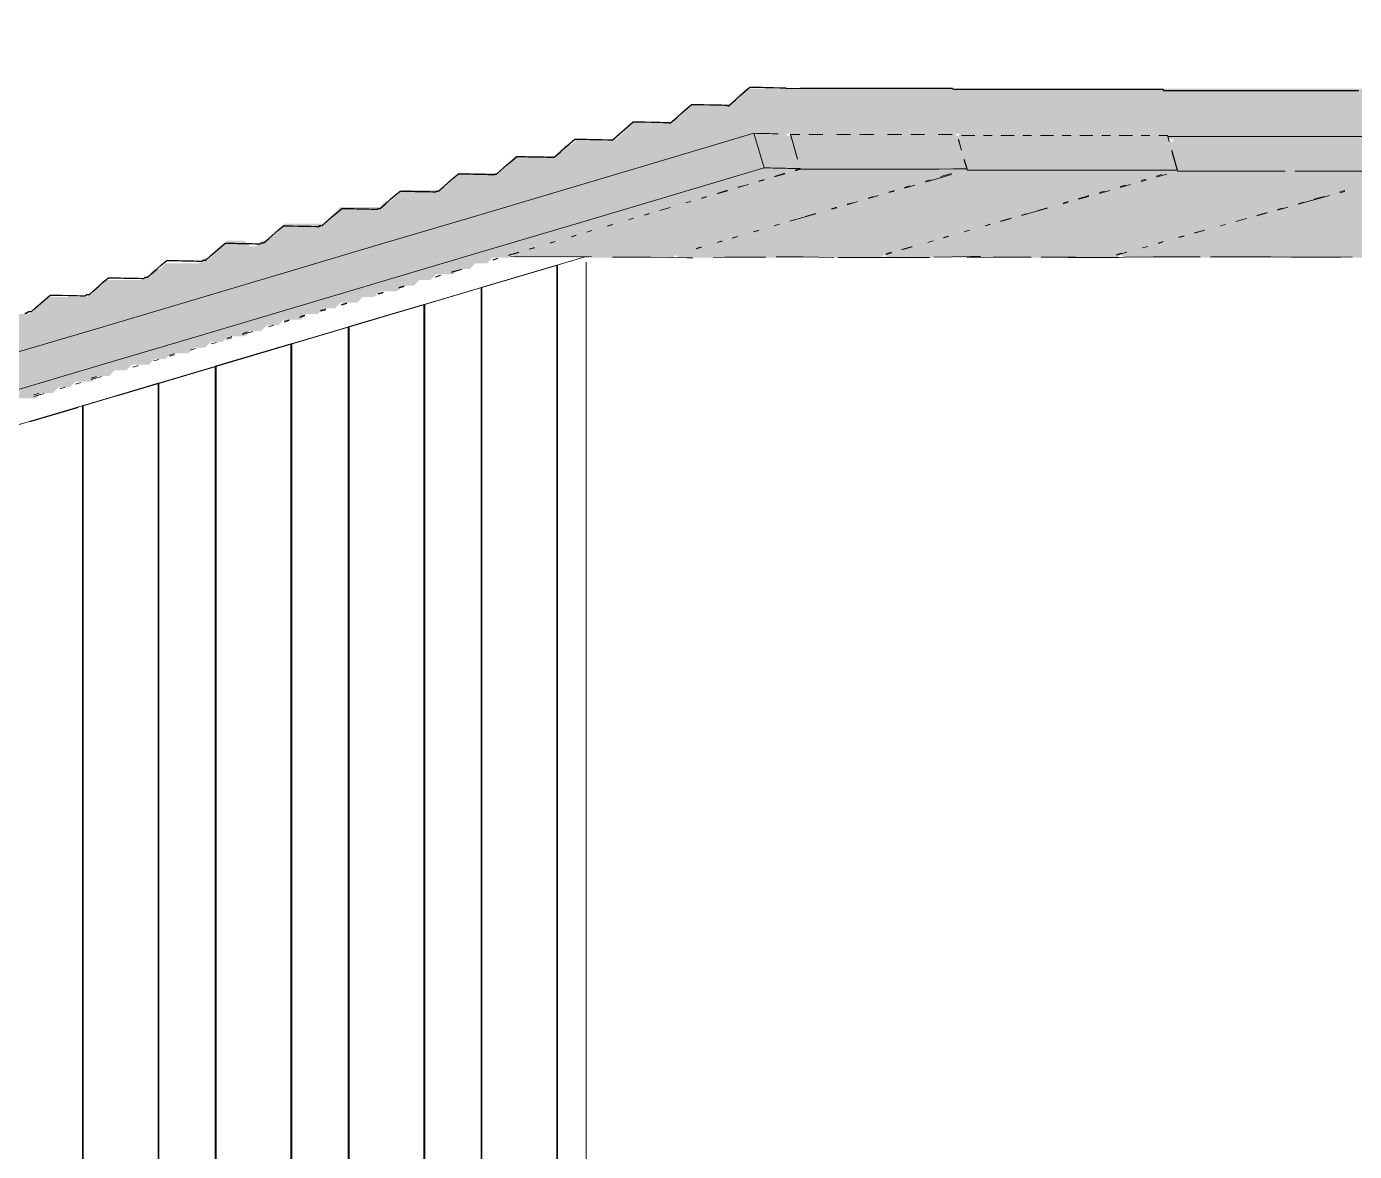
# Model space of a CAD drawing. Header units: millimetres. Extents: x 0 to 84100, y 0 to 59400.
# Drawn here: x 34132 to 36488, y 20993 to 22990 of the extents above; entities that cross this region are included whole.
import ezdxf

# ---------------------------------------------------------------- set-up
doc = ezdxf.new("R2010")
doc.units = ezdxf.units.MM
for name, color, linetype, lineweight in [('09_立面の外形', 7, 'Continuous', 30), ('10_見えがかり', 7, 'Continuous', 13), ('12_見えがかり（ガラス）', 5, 'Continuous', 9)]:
    doc.layers.add(name, color=color, linetype=linetype, lineweight=lineweight)

msp = doc.modelspace()

# ---------------------------------------------------------------- hatches: boundary and pattern name
at = {"layer": '10_見えがかり', "true_color": 0xe9dcc4}
msp.add_hatch(color=8, dxfattribs=at).paths.add_polyline_path([(40774, 22974.7), (40764, 22964.7), (40764, 22954.7), (40724, 22914.7), (40724, 22904.7), (40719, 22899.7), (40669, 22899.7), (40659, 22889.7), (40609, 22889.7), (40599, 22879.7), (40489, 22879.7), (40479, 22869.7), (40379, 22869.7), (40369, 22859.7), (40269, 22859.7), (40259, 22849.7), (40159, 22849.7), (40149, 22839.7), (40049, 22839.7), (40039, 22829.7), (39849, 22829.7), (39839, 22819.7), (39669, 22819.7), (39659, 22809.7), (39479, 22809.7), (39469, 22799.7), (39239, 22799.7), (39229, 22789.7), (38989, 22789.7), (38979, 22779.7), (38089, 22779.7), (38079, 22789.7), (36159, 22789.7), (36149, 22799.7), (35409, 22799.7), (35399, 22789.7), (35379, 22789.7), (35369, 22779.7), (35339, 22779.7), (35329, 22769.7), (35309, 22769.7), (35299, 22759.7), (35279, 22759.7), (35269, 22749.7), (35239, 22749.7), (35229, 22739.7), (35209, 22739.7), (35199, 22729.7), (35169, 22729.7), (35159, 22719.7), (35139, 22719.7), (35129, 22709.7), (35109, 22709.7), (35099, 22699.7), (35069, 22699.7), (35059, 22689.7), (35039, 22689.7), (35029, 22679.7), (35009, 22679.7), (34999, 22669.7), (34969, 22669.7), (34959, 22659.7), (34939, 22659.7), (34929, 22649.7), (34909, 22649.7), (34899, 22639.7), (34869, 22639.7), (34859, 22629.7), (34839, 22629.7), (34829, 22619.7), (34799, 22619.7), (34789, 22609.7), (34769, 22609.7), (34759, 22599.7), (34739, 22599.7), (34729, 22589.7), (34699, 22589.7), (34689, 22579.7), (34669, 22579.7), (34659, 22569.7), (34639, 22569.7), (34629, 22559.7), (34599, 22559.7), (34589, 22549.7), (34569, 22549.7), (34559, 22539.7), (34539, 22539.7), (34529, 22529.7), (34499, 22529.7), (34489, 22519.7), (34469, 22519.7), (34459, 22509.7), (34429, 22509.7), (34419, 22499.7), (34399, 22499.7), (34389, 22489.7), (34369, 22489.7), (34359, 22479.7), (34329, 22479.7), (34319, 22469.7), (34299, 22469.7), (34289, 22459.7), (34269, 22459.7), (34259, 22449.7), (34229, 22449.7), (34219, 22439.7), (34199, 22439.7), (34189, 22429.7), (34169, 22429.7), (34159, 22419.7), (34129, 22419.7), (34119, 22409.7), (34099, 22409.7), (34089, 22399.7), (34059, 22399.7), (34049, 22389.7), (34029, 22389.7), (34019, 22379.7), (33999, 22379.7), (33989, 22369.7), (33959, 22369.7), (33949, 22359.7), (33929, 22359.7), (33919, 22349.7), (33899, 22349.7), (33889, 22339.7), (33859, 22339.7), (33849, 22329.7), (33829, 22329.7), (33819, 22319.7), (33799, 22319.7), (33789, 22309.7), (33759, 22309.7), (33749, 22299.7), (33729, 22299.7), (33719, 22289.7), (33689, 22289.7), (33679, 22279.7), (33659, 22279.7), (33649, 22269.7), (33629, 22269.7), (33619, 22259.7), (33589, 22259.7), (33579, 22249.7), (33559, 22249.7), (33549, 22239.7), (33529, 22239.7), (33519, 22229.7), (33489, 22229.7), (33479, 22219.7), (33469, 22219.7), (33454, 22234.7), (33454, 22244.7), (33459, 22249.7), (33469, 22249.7), (33549, 22329.7), (33619, 22329.7), (33629, 22339.7), (33639, 22339.7), (33659, 22359.7), (33729, 22359.7), (33759, 22389.7), (33829, 22389.7), (33859, 22419.7), (33929, 22419.7), (33949, 22439.7), (33959, 22439.7), (33969, 22449.7), (34039, 22449.7), (34069, 22479.7), (34139, 22479.7), (34169, 22509.7), (34239, 22509.7), (34269, 22539.7), (34339, 22539.7), (34359, 22559.7), (34369, 22559.7), (34379, 22569.7), (34439, 22569.7), (34449, 22579.7), (34459, 22579.7), (34489, 22609.7), (34519, 22609.7), (34529, 22599.7), (34539, 22599.7), (34549, 22609.7), (34559, 22609.7), (34589, 22639.7), (34659, 22639.7), (34689, 22669.7), (34759, 22669.7), (34769, 22679.7), (34779, 22679.7), (34799, 22699.7), (34869, 22699.7), (34899, 22729.7), (34969, 22729.7), (34999, 22759.7), (35069, 22759.7), (35089, 22779.7), (35099, 22779.7), (35109, 22789.7), (35179, 22789.7), (35209, 22819.7), (35279, 22819.7), (35309, 22849.7), (35379, 22849.7), (35409, 22879.7), (36559, 22879.7), (36569, 22869.7), (39159, 22869.7), (39169, 22879.7), (39429, 22879.7), (39439, 22889.7), (39619, 22889.7), (39629, 22899.7), (39809, 22899.7), (39819, 22909.7), (40019, 22909.7), (40029, 22919.7), (40129, 22919.7), (40139, 22929.7), (40239, 22929.7), (40249, 22939.7), (40349, 22939.7), (40359, 22949.7), (40459, 22949.7), (40469, 22959.7), (40589, 22959.7), (40599, 22969.7), (40649, 22969.7), (40659, 22979.7), (40709, 22979.7), (40719, 22989.7), (40769, 22989.7), (40774, 22984.7)])
at = {"layer": '12_見えがかり（ガラス）', "true_color": 0xdce9f2}
for points in [[(35479, 22799.7), (35494, 22784.7), (35494, 22764.7), (35504, 22754.7), (35504, 22744.7), (35489, 22729.7), (35469, 22729.7), (35459, 22719.7), (35429, 22719.7), (35419, 22709.7), (35399, 22709.7), (35389, 22699.7), (35369, 22699.7), (35359, 22689.7), (35329, 22689.7), (35319, 22679.7), (35299, 22679.7), (35289, 22669.7), (35269, 22669.7), (35259, 22659.7), (35229, 22659.7), (35219, 22649.7), (35199, 22649.7), (35189, 22639.7), (35169, 22639.7), (35159, 22629.7), (35129, 22629.7), (35119, 22619.7), (35099, 22619.7), (35089, 22609.7), (35059, 22609.7), (35049, 22599.7), (35029, 22599.7), (35019, 22589.7), (34999, 22589.7), (34989, 22579.7), (34959, 22579.7), (34949, 22569.7), (34929, 22569.7), (34919, 22559.7), (34899, 22559.7), (34889, 22549.7), (34859, 22549.7), (34849, 22539.7), (34829, 22539.7), (34819, 22529.7), (34799, 22529.7), (34789, 22519.7), (34759, 22519.7), (34749, 22509.7), (34729, 22509.7), (34719, 22499.7), (34689, 22499.7), (34679, 22489.7), (34659, 22489.7), (34649, 22479.7), (34629, 22479.7), (34619, 22469.7), (34589, 22469.7), (34579, 22459.7), (34559, 22459.7), (34549, 22449.7), (34529, 22449.7), (34519, 22439.7), (34489, 22439.7), (34479, 22429.7), (34459, 22429.7), (34449, 22419.7), (34429, 22419.7), (34419, 22409.7), (34389, 22409.7), (34379, 22399.7), (34359, 22399.7), (34349, 22389.7), (34319, 22389.7), (34309, 22379.7), (34289, 22379.7), (34279, 22369.7), (34259, 22369.7), (34249, 22359.7), (34219, 22359.7), (34209, 22349.7), (34189, 22349.7), (34179, 22339.7), (34159, 22339.7), (34149, 22329.7), (34119, 22329.7), (34109, 22319.7), (34089, 22319.7), (34079, 22309.7), (34059, 22309.7), (34049, 22299.7), (34019, 22299.7), (34009, 22289.7), (33989, 22289.7), (33979, 22279.7), (33949, 22279.7), (33939, 22269.7), (33919, 22269.7), (33909, 22259.7), (33889, 22259.7), (33879, 22249.7), (33849, 22249.7), (33839, 22239.7), (33819, 22239.7), (33809, 22229.7), (33789, 22229.7), (33779, 22219.7), (33749, 22219.7), (33739, 22209.7), (33719, 22209.7), (33709, 22199.7), (33689, 22199.7), (33679, 22189.7), (33649, 22189.7), (33639, 22179.7), (33619, 22179.7), (33609, 22169.7), (33589, 22169.7), (33579, 22159.7), (33549, 22159.7), (33539, 22149.7), (33519, 22149.7), (33509, 22139.7), (33449, 22139.7), (33434, 22154.7), (33434, 22184.7), (33424, 22194.7), (33424, 22204.7), (33429, 22209.7), (33449, 22209.7), (33459, 22219.7), (33479, 22219.7), (33489, 22229.7), (33519, 22229.7), (33529, 22239.7), (33549, 22239.7), (33559, 22249.7), (33579, 22249.7), (33589, 22259.7), (33619, 22259.7), (33629, 22269.7), (33649, 22269.7), (33659, 22279.7), (33679, 22279.7), (33689, 22289.7), (33719, 22289.7), (33729, 22299.7), (33749, 22299.7), (33759, 22309.7), (33789, 22309.7), (33799, 22319.7), (33819, 22319.7), (33829, 22329.7), (33849, 22329.7), (33859, 22339.7), (33889, 22339.7), (33899, 22349.7), (33919, 22349.7), (33929, 22359.7), (33949, 22359.7), (33959, 22369.7), (33989, 22369.7), (33999, 22379.7), (34019, 22379.7), (34029, 22389.7), (34049, 22389.7), (34059, 22399.7), (34089, 22399.7), (34099, 22409.7), (34119, 22409.7), (34129, 22419.7), (34159, 22419.7), (34169, 22429.7), (34189, 22429.7), (34199, 22439.7), (34219, 22439.7), (34229, 22449.7), (34259, 22449.7), (34269, 22459.7), (34289, 22459.7), (34299, 22469.7), (34319, 22469.7), (34329, 22479.7), (34359, 22479.7), (34369, 22489.7), (34389, 22489.7), (34399, 22499.7), (34419, 22499.7), (34429, 22509.7), (34459, 22509.7), (34469, 22519.7), (34489, 22519.7), (34499, 22529.7), (34529, 22529.7), (34539, 22539.7), (34559, 22539.7), (34569, 22549.7), (34589, 22549.7), (34599, 22559.7), (34629, 22559.7), (34639, 22569.7), (34659, 22569.7), (34669, 22579.7), (34689, 22579.7), (34699, 22589.7), (34729, 22589.7), (34739, 22599.7), (34759, 22599.7), (34769, 22609.7), (34789, 22609.7), (34799, 22619.7), (34829, 22619.7), (34839, 22629.7), (34859, 22629.7), (34869, 22639.7), (34899, 22639.7), (34909, 22649.7), (34929, 22649.7), (34939, 22659.7), (34959, 22659.7), (34969, 22669.7), (34999, 22669.7), (35009, 22679.7), (35029, 22679.7), (35039, 22689.7), (35059, 22689.7), (35069, 22699.7), (35099, 22699.7), (35109, 22709.7), (35129, 22709.7), (35139, 22719.7), (35159, 22719.7), (35169, 22729.7), (35199, 22729.7), (35209, 22739.7), (35229, 22739.7), (35239, 22749.7), (35269, 22749.7), (35279, 22759.7), (35299, 22759.7), (35309, 22769.7), (35329, 22769.7), (35339, 22779.7), (35369, 22779.7), (35379, 22789.7), (35399, 22789.7), (35409, 22799.7)], [(35779, 22799.7), (35784, 22794.7), (35784, 22784.7), (35794, 22774.7), (35794, 22734.7), (35789, 22729.7), (35769, 22729.7), (35759, 22719.7), (35729, 22719.7), (35719, 22709.7), (35699, 22709.7), (35689, 22699.7), (35659, 22699.7), (35649, 22689.7), (35629, 22689.7), (35619, 22679.7), (35599, 22679.7), (35589, 22669.7), (35559, 22669.7), (35549, 22659.7), (35529, 22659.7), (35519, 22649.7), (35489, 22649.7), (35479, 22639.7), (35459, 22639.7), (35449, 22629.7), (35429, 22629.7), (35419, 22619.7), (35389, 22619.7), (35379, 22609.7), (35359, 22609.7), (35349, 22599.7), (35319, 22599.7), (35309, 22589.7), (35289, 22589.7), (35279, 22579.7), (34999, 22579.7), (34994, 22584.7), (34999, 22589.7), (35019, 22589.7), (35029, 22599.7), (35049, 22599.7), (35059, 22609.7), (35089, 22609.7), (35099, 22619.7), (35119, 22619.7), (35129, 22629.7), (35159, 22629.7), (35169, 22639.7), (35189, 22639.7), (35199, 22649.7), (35219, 22649.7), (35229, 22659.7), (35259, 22659.7), (35269, 22669.7), (35289, 22669.7), (35299, 22679.7), (35319, 22679.7), (35329, 22689.7), (35359, 22689.7), (35369, 22699.7), (35389, 22699.7), (35399, 22709.7), (35419, 22709.7), (35429, 22719.7), (35459, 22719.7), (35469, 22729.7), (35489, 22729.7), (35504, 22744.7), (35504, 22754.7), (35494, 22764.7), (35494, 22784.7), (35484, 22794.7), (35489, 22799.7)], [(36149, 22799.7), (36164, 22784.7), (36164, 22754.7), (36174, 22744.7), (36174, 22734.7), (36169, 22729.7), (36139, 22729.7), (36129, 22719.7), (36109, 22719.7), (36099, 22709.7), (36079, 22709.7), (36069, 22699.7), (36039, 22699.7), (36029, 22689.7), (36009, 22689.7), (35999, 22679.7), (35969, 22679.7), (35959, 22669.7), (35939, 22669.7), (35929, 22659.7), (35899, 22659.7), (35889, 22649.7), (35869, 22649.7), (35859, 22639.7), (35829, 22639.7), (35819, 22629.7), (35799, 22629.7), (35789, 22619.7), (35759, 22619.7), (35749, 22609.7), (35729, 22609.7), (35719, 22599.7), (35699, 22599.7), (35689, 22589.7), (35659, 22589.7), (35649, 22579.7), (35289, 22579.7), (35284, 22584.7), (35289, 22589.7), (35309, 22589.7), (35319, 22599.7), (35349, 22599.7), (35359, 22609.7), (35379, 22609.7), (35389, 22619.7), (35419, 22619.7), (35429, 22629.7), (35449, 22629.7), (35459, 22639.7), (35479, 22639.7), (35489, 22649.7), (35519, 22649.7), (35529, 22659.7), (35549, 22659.7), (35559, 22669.7), (35589, 22669.7), (35599, 22679.7), (35619, 22679.7), (35629, 22689.7), (35649, 22689.7), (35659, 22699.7), (35689, 22699.7), (35699, 22709.7), (35719, 22709.7), (35729, 22719.7), (35759, 22719.7), (35769, 22729.7), (35789, 22729.7), (35794, 22734.7), (35794, 22774.7), (35784, 22784.7), (35784, 22794.7), (35789, 22799.7)], [(36569, 22789.7), (36584, 22774.7), (36584, 22744.7), (36594, 22734.7), (36589, 22729.7), (36569, 22729.7), (36559, 22719.7), (36529, 22719.7), (36519, 22709.7), (36499, 22709.7), (36489, 22699.7), (36459, 22699.7), (36449, 22689.7), (36429, 22689.7), (36419, 22679.7), (36389, 22679.7), (36379, 22669.7), (36359, 22669.7), (36349, 22659.7), (36319, 22659.7), (36309, 22649.7), (36289, 22649.7), (36279, 22639.7), (36249, 22639.7), (36239, 22629.7), (36219, 22629.7), (36209, 22619.7), (36179, 22619.7), (36169, 22609.7), (36149, 22609.7), (36139, 22599.7), (36109, 22599.7), (36099, 22589.7), (36079, 22589.7), (36069, 22579.7), (35659, 22579.7), (35654, 22584.7), (35659, 22589.7), (35689, 22589.7), (35699, 22599.7), (35719, 22599.7), (35729, 22609.7), (35749, 22609.7), (35759, 22619.7), (35789, 22619.7), (35799, 22629.7), (35819, 22629.7), (35829, 22639.7), (35859, 22639.7), (35869, 22649.7), (35889, 22649.7), (35899, 22659.7), (35929, 22659.7), (35939, 22669.7), (35959, 22669.7), (35969, 22679.7), (35999, 22679.7), (36009, 22689.7), (36029, 22689.7), (36039, 22699.7), (36069, 22699.7), (36079, 22709.7), (36099, 22709.7), (36109, 22719.7), (36129, 22719.7), (36139, 22729.7), (36169, 22729.7), (36174, 22734.7), (36174, 22744.7), (36164, 22754.7), (36164, 22784.7), (36169, 22789.7)], [(37029, 22789.7), (37044, 22774.7), (37044, 22744.7), (37054, 22734.7), (37049, 22729.7), (37039, 22729.7), (37029, 22719.7), (36999, 22719.7), (36989, 22709.7), (36969, 22709.7), (36959, 22699.7), (36929, 22699.7), (36919, 22689.7), (36889, 22689.7), (36879, 22679.7), (36859, 22679.7), (36849, 22669.7), (36819, 22669.7), (36809, 22659.7), (36779, 22659.7), (36769, 22649.7), (36749, 22649.7), (36739, 22639.7), (36709, 22639.7), (36699, 22629.7), (36679, 22629.7), (36669, 22619.7), (36639, 22619.7), (36629, 22609.7), (36599, 22609.7), (36589, 22599.7), (36569, 22599.7), (36559, 22589.7), (36529, 22589.7), (36519, 22579.7), (36079, 22579.7), (36074, 22584.7), (36079, 22589.7), (36099, 22589.7), (36109, 22599.7), (36139, 22599.7), (36149, 22609.7), (36169, 22609.7), (36179, 22619.7), (36209, 22619.7), (36219, 22629.7), (36239, 22629.7), (36249, 22639.7), (36279, 22639.7), (36289, 22649.7), (36309, 22649.7), (36319, 22659.7), (36349, 22659.7), (36359, 22669.7), (36379, 22669.7), (36389, 22679.7), (36419, 22679.7), (36429, 22689.7), (36449, 22689.7), (36459, 22699.7), (36489, 22699.7), (36499, 22709.7), (36519, 22709.7), (36529, 22719.7), (36559, 22719.7), (36569, 22729.7), (36589, 22729.7), (36594, 22734.7), (36584, 22744.7), (36584, 22774.7), (36574, 22784.7), (36579, 22789.7)]]:
    msp.add_hatch(color=8, dxfattribs=at).paths.add_polyline_path(points)

# ---------------------------------------------------------------- linework, layer by layer
at = {"layer": '09_立面の外形'}
msp.add_lwpolyline([(34129.2, 22481.2), (34132.3, 22481.2), (34135.6, 22484.1), (34140.9, 22484.1), (34148.3, 22490.5), (34156.9, 22498.1), (34165.5, 22505.6), (34174.1, 22513.2), (34179.4, 22513.1), (34184.8, 22513), (34195.4, 22512.8), (34206.1, 22512.5), (34216.7, 22512.3), (34222, 22512.2), (34227.3, 22512.1), (34232.7, 22512), (34236.1, 22511.9), (34239.1, 22514.5), (34244, 22514.5), (34251.7, 22521.3), (34260.4, 22528.8), (34269, 22536.4), (34277.6, 22544), (34282.9, 22543.9), (34288.2, 22543.7), (34293.5, 22543.6), (34298.9, 22543.5), (34304.2, 22543.4), (34309.5, 22543.3), (34314.8, 22543.2), (34320.2, 22543.1), (34325.5, 22543), (34330.8, 22542.9), (34336.1, 22542.7), (34339.9, 22542.7), (34342.5, 22545), (34347.2, 22545), (34355.2, 22552), (34363.8, 22559.6), (34372.4, 22567.2), (34381.1, 22574.7), (34386.4, 22574.6), (34391.7, 22574.5), (34397, 22574.4), (34402.3, 22574.3), (34407.6, 22574.2), (34413, 22574.1), (34423.6, 22573.8), (34428.9, 22573.7), (34434.2, 22573.6), (34439.6, 22573.5), (34443.6, 22573.4), (34445.9, 22575.4), (34450.3, 22575.4), (34458.7, 22582.8), (34467.3, 22590.4), (34475.9, 22597.9), (34484.5, 22605.5), (34489.8, 22605.4), (34495.2, 22605.3), (34500.5, 22605.2), (34505.8, 22605), (34511.1, 22604.9), (34516.4, 22604.8), (34527, 22604.6), (34532.4, 22604.5), (34537.7, 22604.4), (34543, 22604.3), (34547.4, 22604.2), (34549.4, 22605.9), (34553.4, 22605.9), (34562.1, 22613.6), (34579.4, 22628.7), (34588, 22636.2), (34593.3, 22636.1), (34603.9, 22635.9), (34614.6, 22635.7), (34619.9, 22635.6), (34625.2, 22635.5), (34630.5, 22635.4), (34635.8, 22635.2), (34646.4, 22635), (34651.2, 22634.9), (34652.8, 22636.4), (34656.5, 22636.4), (34674.2, 22651.9), (34682.9, 22659.4), (34691.5, 22667), (34696.8, 22666.9), (34702.1, 22666.8), (34707.4, 22666.7), (34712.7, 22666.6), (34718, 22666.5), (34723.3, 22666.3), (34728.6, 22666.2), (34733.9, 22666.1), (34739.3, 22666), (34744.6, 22665.9), (34749.9, 22665.8), (34755, 22665.7), (34756.3, 22666.8), (34759.7, 22666.8), (34769.1, 22675.1), (34777.7, 22682.6), (34786.3, 22690.2), (34794.9, 22697.8), (34800.2, 22697.7), (34805.6, 22697.5), (34810.9, 22697.4), (34816.2, 22697.3), (34821.5, 22697.2), (34826.8, 22697.1), (34832.1, 22697), (34837.4, 22696.9), (34848, 22696.7), (34853.3, 22696.5), (34858.7, 22696.4), (34859.7, 22697.3), (34862.8, 22697.3), (34863.9, 22698.3), (34872.6, 22705.8), (34889.8, 22721), (34898.4, 22728.5), (34903.7, 22728.4), (34909, 22728.3), (34914.3, 22728.2), (34919.6, 22728.1), (34924.9, 22728), (34935.5, 22727.7), (34940.8, 22727.6), (34946.1, 22727.5), (34951.5, 22727.4), (34956.8, 22727.3), (34962.5, 22727.2), (34963.1, 22727.7), (34965.9, 22727.7), (34967.4, 22729), (34984.6, 22744.2), (34993.3, 22751.7), (35001.9, 22759.3), (35007.2, 22759.2), (35012.5, 22759.1), (35017.8, 22759), (35023.1, 22758.8), (35028.4, 22758.7), (35033.7, 22758.6), (35039, 22758.5), (35044.3, 22758.4), (35049.6, 22758.3), (35054.9, 22758.2), (35060.2, 22758.1), (35066.3, 22757.9), (35066.6, 22758.2), (35069, 22758.2), (35070.9, 22759.8), (35079.5, 22767.4), (35088.1, 22774.9), (35096.7, 22782.5), (35105.3, 22790), (35110.6, 22789.9), (35115.9, 22789.8), (35126.5, 22789.6), (35131.8, 22789.5), (35142.4, 22789.3), (35147.7, 22789.2), (35153, 22789), (35163.6, 22788.8), (35168.9, 22788.7), (35169, 22788.6), (35172.2, 22788.6), (35174.4, 22790.6), (35208.8, 22820.8), (35214.1, 22820.7), (35219.4, 22820.6), (35224.7, 22820.5), (35230, 22820.4), (35240.6, 22820.1), (35245.9, 22820), (35251.2, 22819.9), (35256.5, 22819.8), (35261.8, 22819.7), (35267.1, 22819.6), (35272.4, 22819.5), (35272.7, 22819.1), (35275.3, 22819.1), (35277.8, 22821.3), (35286.4, 22828.9), (35295.1, 22836.4), (35303.7, 22844), (35312.3, 22851.6), (35317.6, 22851.5), (35322.9, 22851.3), (35328.2, 22851.2), (35333.5, 22851.1), (35344, 22850.9), (35349.3, 22850.8), (35354.6, 22850.7), (35359.9, 22850.6), (35365.2, 22850.5), (35370.5, 22850.3), (35375.8, 22850.2), (35377.3, 22848.6), (35381.3, 22852.1), (35389.9, 22859.6), (35398.5, 22867.2), (35407.1, 22874.8), (35415.8, 22882.3), (35421, 22882.2), (35426.3, 22882.1), (35436.9, 22881.9), (35442.2, 22881.8), (35447.5, 22881.7), (35452.8, 22881.5), (35458.1, 22881.4), (35468.7, 22881.2), (35474, 22881.1), (35479.2, 22881), (35480.1, 22880), (35504.8, 22880.1), (35529.4, 22880.1), (35553.9, 22880.1), (35603, 22880.2), (35627.5, 22880.2), (35652, 22880.3), (35676.6, 22880.3), (35701.1, 22880.4), (35725.6, 22880.4), (35750.1, 22880.4), (35774.7, 22880.5), (35776.2, 22878.7), (35806.9, 22878.7), (35837.9, 22878.7), (35868.9, 22878.7), (35899.9, 22878.7), (36023.9, 22878.7), (36055, 22878.7), (36086, 22878.7), (36117, 22878.7), (36148, 22878.7), (36149.8, 22876.5), (36184, 22876.5), (36218.6, 22876.5), (36287.9, 22876.5), (36322.5, 22876.5), (36357.1, 22876.5), (36391.8, 22876.5), (36426.4, 22876.5), (36461, 22876.5), (36495.6, 22876.5)], dxfattribs=at)
at = {"layer": '10_見えがかり'}
for points in [[(34129.2, 22481.2), (34132.3, 22481.2), (34135.6, 22484.1), (34140.9, 22484.1), (34148.3, 22490.5), (34156.9, 22498.1), (34165.5, 22505.6), (34174.1, 22513.2), (34179.4, 22513.1), (34184.8, 22513), (34195.4, 22512.8), (34206.1, 22512.5), (34216.7, 22512.3), (34222, 22512.2), (34227.3, 22512.1), (34232.7, 22512), (34236.1, 22511.9), (34239.1, 22514.5), (34244, 22514.5), (34251.7, 22521.3), (34260.4, 22528.8), (34269, 22536.4), (34277.6, 22544), (34282.9, 22543.9), (34288.2, 22543.7), (34293.5, 22543.6), (34298.9, 22543.5), (34304.2, 22543.4), (34309.5, 22543.3), (34314.8, 22543.2), (34320.2, 22543.1), (34325.5, 22543), (34330.8, 22542.9), (34336.1, 22542.7), (34339.9, 22542.7), (34342.5, 22545), (34347.2, 22545), (34355.2, 22552), (34363.8, 22559.6), (34372.4, 22567.2), (34381.1, 22574.7), (34386.4, 22574.6), (34391.7, 22574.5), (34397, 22574.4), (34402.3, 22574.3), (34407.6, 22574.2), (34413, 22574.1), (34423.6, 22573.8), (34428.9, 22573.7), (34434.2, 22573.6), (34439.6, 22573.5), (34443.6, 22573.4), (34445.9, 22575.4), (34450.3, 22575.4), (34458.7, 22582.8), (34467.3, 22590.4), (34475.9, 22597.9), (34484.5, 22605.5), (34489.8, 22605.4), (34495.2, 22605.3), (34500.5, 22605.2), (34505.8, 22605), (34511.1, 22604.9), (34516.4, 22604.8), (34527, 22604.6), (34532.4, 22604.5), (34537.7, 22604.4), (34543, 22604.3), (34547.4, 22604.2), (34549.4, 22605.9), (34553.4, 22605.9), (34562.1, 22613.6), (34579.4, 22628.7), (34588, 22636.2), (34593.3, 22636.1), (34603.9, 22635.9), (34614.6, 22635.7), (34619.9, 22635.6), (34625.2, 22635.5), (34630.5, 22635.4), (34635.8, 22635.2), (34646.4, 22635), (34651.2, 22634.9), (34652.8, 22636.4), (34656.5, 22636.4), (34657, 22636.8), (34665.6, 22644.3), (34674.2, 22651.9), (34682.9, 22659.4), (34691.5, 22667), (34696.8, 22666.9), (34702.1, 22666.8), (34707.4, 22666.7), (34712.7, 22666.6), (34718, 22666.5), (34723.3, 22666.3), (34728.6, 22666.2), (34733.9, 22666.1), (34739.3, 22666), (34744.6, 22665.9), (34749.9, 22665.8), (34755, 22665.7), (34756.3, 22666.8), (34759.7, 22666.8), (34760.5, 22667.5), (34769.1, 22675.1), (34777.7, 22682.6), (34786.3, 22690.2), (34794.9, 22697.8), (34800.2, 22697.7), (34805.6, 22697.5), (34810.9, 22697.4), (34816.2, 22697.3), (34821.5, 22697.2), (34826.8, 22697.1), (34832.1, 22697), (34837.4, 22696.9), (34842.7, 22696.8), (34848, 22696.7), (34853.3, 22696.5), (34858.7, 22696.4), (34859.7, 22697.3), (34862.8, 22697.3), (34863.9, 22698.3), (34872.6, 22705.8), (34881.2, 22713.4), (34889.8, 22721), (34898.4, 22728.5), (34903.7, 22728.4), (34909, 22728.3), (34914.3, 22728.2), (34919.6, 22728.1), (34924.9, 22728), (34930.2, 22727.9), (34935.5, 22727.7), (34940.8, 22727.6), (34946.1, 22727.5), (34951.5, 22727.4), (34956.8, 22727.3), (34962.1, 22727.2), (34962.3, 22727), (34963.1, 22727.7), (34965.9, 22727.7), (34967.4, 22729), (34984.6, 22744.2), (34993.3, 22751.7), (35001.9, 22759.3), (35007.2, 22759.2), (35012.5, 22759.1), (35017.8, 22759), (35023.1, 22758.8), (35028.4, 22758.7), (35033.7, 22758.6), (35039, 22758.5), (35044.3, 22758.4), (35049.6, 22758.3), (35054.9, 22758.2), (35060.2, 22758.1), (35065.5, 22758), (35065.8, 22757.6), (35066.6, 22758.2), (35069, 22758.2), (35070.9, 22759.8), (35079.5, 22767.4), (35088.1, 22774.9), (35096.7, 22782.5), (35105.3, 22790), (35110.6, 22789.9), (35115.9, 22789.8), (35126.5, 22789.6), (35131.8, 22789.5), (35142.4, 22789.3), (35147.7, 22789.2), (35153, 22789), (35163.6, 22788.8), (35168.9, 22788.7), (35169.4, 22788.1), (35170, 22788.6), (35172.2, 22788.6), (35174.4, 22790.6), (35208.8, 22820.8), (35214.1, 22820.7), (35219.4, 22820.6), (35224.7, 22820.5), (35230, 22820.4), (35240.6, 22820.1), (35245.9, 22820), (35251.2, 22819.9), (35256.5, 22819.8), (35261.8, 22819.7), (35267.1, 22819.6), (35272.4, 22819.5), (35273, 22818.7), (35273.4, 22819.1), (35275.3, 22819.1), (35277.8, 22821.3), (35286.4, 22828.9), (35295.1, 22836.4), (35303.7, 22844), (35312.3, 22851.6), (35317.6, 22851.5), (35322.9, 22851.3), (35328.2, 22851.2), (35333.5, 22851.1), (35338.8, 22851), (35344, 22850.9), (35349.3, 22850.8), (35354.6, 22850.7), (35359.9, 22850.6), (35365.2, 22850.5), (35370.5, 22850.3), (35375.8, 22850.2), (35376.6, 22849.3), (35376.9, 22849.6), (35378.4, 22849.6), (35381.3, 22852.1), (35389.9, 22859.6), (35398.5, 22867.2), (35407.1, 22874.8), (35415.8, 22882.3), (35421, 22882.2), (35426.3, 22882.1), (35431.6, 22882), (35436.9, 22881.9), (35442.2, 22881.8), (35447.5, 22881.7), (35452.8, 22881.5), (35458.1, 22881.4), (35468.7, 22881.2), (35474, 22881.1), (35479.2, 22881), (35480.1, 22880), (35504.8, 22880.1), (35529.4, 22880.1), (35553.9, 22880.1), (35603, 22880.2), (35627.5, 22880.2), (35652, 22880.3), (35676.6, 22880.3), (35701.1, 22880.4), (35725.6, 22880.4), (35750.1, 22880.4), (35774.7, 22880.5), (35776.2, 22878.7), (35806.9, 22878.7), (35837.9, 22878.7), (35868.9, 22878.7), (35899.9, 22878.7), (36023.9, 22878.7), (36055, 22878.7), (36086, 22878.7), (36117, 22878.7), (36148, 22878.7), (36149.8, 22876.5), (36184, 22876.5), (36218.6, 22876.5), (36287.9, 22876.5), (36322.5, 22876.5), (36357.1, 22876.5), (36391.8, 22876.5), (36426.4, 22876.5), (36461, 22876.5), (36495.6, 22876.5)], [(25969, 19868.5), (35125.4, 22581.4)], [(26164.3, 19926.2), (35125.4, 22581.4)], [(34291.4, 22333.8), (35125.4, 22581.4)], [(34990.9, 22581), (35125.4, 22581.4)], [(35125.4, 22581.4), (35134.6, 22581.1)], [(35172.1, 22580.2), (35240, 22580.3)], [(35240, 22580.3), (35314.3, 22579.5)], [(35304.5, 22579.5), (35314.3, 22579.5)], [(35351, 22579.8), (35424.5, 22580.6)], [(35352.1, 22580.1), (35371, 22580.5)], [(35371, 22580.5), (35424.5, 22580.6)], [(35404.8, 22580.6), (35424.5, 22580.6)], [(35424.5, 22580.6), (35434, 22580.6)], [(35424.5, 22580.6), (35444.1, 22580.5)], [(35462.6, 22580.8), (35510.2, 22581.1)], [(35510.2, 22581.1), (35564.5, 22580.1)], [(35572, 22579.8), (35591.6, 22579.7)], [(35591.6, 22579.7), (35655, 22580.2)], [(35591.6, 22579.7), (35715.1, 22579.9)], [(35715.1, 22579.9), (35672.2, 22580.2)], [(35715.1, 22579.9), (35724.3, 22580.1)], [(35715.1, 22579.9), (35734.3, 22580)], [(35742.7, 22580.5), (35806.9, 22581.7)], [(35801.4, 22580.1), (35897.3, 22580.4)], [(35806.9, 22581.7), (35825, 22581.4)], [(35847.5, 22580.4), (35897.3, 22580.4)], [(35852.1, 22581.1), (35897.3, 22580.4)], [(35897.3, 22580.4), (35914.9, 22580.4)], [(35932.5, 22580.5), (35967.7, 22580.5)], [(35967.7, 22580.5), (35994.3, 22580.2)], [(35979.8, 22579.9), (36029.8, 22579.8)], [(36012, 22580), (36029.8, 22579.8)], [(36029.8, 22579.8), (36131.8, 22581)], [(36029.8, 22579.8), (36069.7, 22579.9)], [(36131.8, 22581), (36214.5, 22581.2)], [(36232.8, 22581.3), (36303.5, 22581.4)], [(36232.8, 22581.3), (36376.6, 22580.3)], [(36303.5, 22581.4), (36376.6, 22580.3)], [(36376.6, 22580.3), (36484.1, 22580.9)], [(36376.6, 22580.3), (36464.2, 22580.4)], [(35073.1, 22566.3), (34938.8, 22526.5)], [(35074.6, 22566.3), (34940.3, 22526.5)], [(35073.1, 19068.8), (35073.1, 22566.3)], [(35073.1, 22566.3), (35074.6, 22566.3)], [(35074.6, 22566.3), (35074.6, 19068.8)], [(35125.4, 22571.4), (35125.4, 19065)], [(34938.8, 19068.8), (34938.8, 22526.5)], [(34938.8, 22526.5), (34940.3, 22526.5)], [(34940.3, 19068.8), (34940.3, 22526.5)], [(34837.3, 22496.4), (34703, 22456.7)], [(34838.8, 22496.4), (34704.5, 22456.7)], [(34837.3, 19068.8), (34837.3, 22496.4)], [(34837.3, 22496.4), (34838.8, 22496.4)], [(34838.8, 22496.4), (34838.8, 19068.8)], [(34703, 19068.8), (34703, 22456.7)], [(34703, 22456.7), (34704.5, 22456.7)], [(34704.5, 19068.8), (34704.5, 22456.7)], [(34601.4, 22426.6), (34467.1, 22386.8)], [(34603, 22426.6), (34468.7, 22386.8)], [(34601.4, 19068.8), (34601.4, 22426.6)], [(34601.4, 22426.6), (34603, 22426.6)], [(34603, 22426.6), (34603, 19068.8)], [(34467.1, 19068.9), (34467.1, 22386.8)], [(34467.1, 22386.8), (34468.7, 22386.8)], [(34468.7, 19068.9), (34468.7, 22386.8)], [(34365.6, 22356.7), (34231.3, 22316.9)], [(34367.2, 22356.7), (34232.9, 22316.9)], [(34365.6, 19068.8), (34365.6, 22356.7)], [(34365.6, 22356.7), (34367.2, 22356.7)], [(34367.2, 22356.7), (34367.2, 19068.8)], [(34138.1, 22288.3), (34224.3, 22313.9)], [(34231.3, 17709.7), (34231.3, 22316.9)], [(34231.3, 22316.9), (34232.9, 22316.9)], [(34232.9, 17709.7), (34232.9, 22316.9)]]:
    msp.add_lwpolyline(points, dxfattribs=at)
at = {"layer": '12_見えがかり（ガラス）'}
for points in [[(35423, 22800.3), (35256.3, 22750.8)], [(35428.4, 22800.2), (35423, 22800.3)], [(35423, 22800.3), (35441, 22738.9)], [(35433.7, 22800.1), (35428.4, 22800.2)], [(35439.1, 22800), (35433.7, 22800.1)], [(35444.5, 22799.9), (35439.1, 22800)], [(35449.9, 22799.8), (35444.5, 22799.9)], [(35455.2, 22799.6), (35449.9, 22799.8)], [(35460.6, 22799.5), (35455.2, 22799.6)], [(35466, 22799.4), (35460.6, 22799.5)], [(35487.5, 22799), (35500.4, 22755.1)], [(35504.1, 22798), (35487.7, 22798)], [(35487.7, 22798), (35500.4, 22754.1)], [(35536.9, 22798.1), (35520.5, 22798)], [(35545.1, 22798.1), (35536.9, 22798.1)], [(35586.1, 22798.1), (35569.7, 22798.1)], [(35594.4, 22798.2), (35586.1, 22798.1)], [(35635.4, 22798.2), (35610.8, 22798.2)], [(35684.6, 22798.3), (35660, 22798.3)], [(35709.2, 22798.3), (35701, 22798.3)], [(35725.7, 22798.4), (35709.2, 22798.3)], [(35758.5, 22798.4), (35750.3, 22798.4)], [(35774.9, 22798.4), (35758.5, 22798.4)], [(35785.7, 22789.7), (35790.8, 22772.1)], [(35786, 22787.8), (35791, 22770.3)], [(35814.6, 22796.6), (35791.2, 22796.6)], [(35845.7, 22796.6), (35830.1, 22796.6)], [(35876.8, 22796.6), (35861.2, 22796.6)], [(35884.5, 22796.6), (35876.8, 22796.6)], [(35907.9, 22796.6), (35900.1, 22796.6)], [(35915.6, 22796.6), (35907.9, 22796.6)], [(35939, 22796.6), (35931.2, 22796.6)], [(35954.5, 22796.6), (35939, 22796.6)], [(35985.6, 22796.6), (35970.1, 22796.6)], [(36024.5, 22796.6), (36001.2, 22796.6)], [(36055.6, 22796.6), (36040.1, 22796.6)], [(36094.5, 22796.6), (36071.2, 22796.6)], [(36125.6, 22796.6), (36110.1, 22796.6)], [(36156.7, 22796.6), (36141.2, 22796.6)], [(36156.7, 22796.6), (36159.2, 22787.9)], [(36191.9, 22794.4), (36157.1, 22794.4)], [(36157.1, 22794.4), (36159.6, 22785.6)], [(36226.6, 22794.4), (36191.9, 22794.4)], [(36261.3, 22794.4), (36226.6, 22794.4)], [(36296.1, 22794.4), (36261.3, 22794.4)], [(36330.8, 22794.4), (36296.1, 22794.4)], [(36365.6, 22794.4), (36330.8, 22794.4)], [(36400.3, 22794.4), (36365.6, 22794.4)], [(36435.1, 22794.4), (36400.3, 22794.4)], [(36469.8, 22794.4), (36435.1, 22794.4)], [(36504.5, 22794.4), (36469.8, 22794.4)], [(36164.2, 22770.3), (36174.3, 22735.1)], [(36164.5, 22768), (36174.3, 22732.8)], [(35256.3, 22750.8), (35089.7, 22701.2)], [(35441, 22738.9), (35274.4, 22689.4)], [(35446.4, 22738.8), (35441, 22738.9)], [(35451.8, 22738.7), (35446.4, 22738.8)], [(35457.2, 22738.6), (35451.8, 22738.7)], [(35462.5, 22738.5), (35457.2, 22738.6)], [(35467.9, 22738.4), (35462.5, 22738.5)], [(35473.3, 22738.3), (35467.9, 22738.4)], [(35478.7, 22738.2), (35473.3, 22738.3)], [(35484, 22738), (35478.7, 22738.2)], [(35489.4, 22737.9), (35484, 22738)], [(35494.8, 22737.8), (35489.4, 22737.9)], [(35500.2, 22737.7), (35494.8, 22737.8)], [(35496.3, 22734.8), (35505.5, 22737.6)], [(35505.5, 22737.6), (35500.2, 22737.7)], [(35795.9, 22754.6), (35801, 22737)], [(35796, 22752.7), (35801, 22735.1)], [(35431.5, 22715.6), (35440.8, 22718.3)], [(35440.8, 22717.5), (35431.5, 22714.8)], [(35459.3, 22723.8), (35477.8, 22729.3)], [(35477.8, 22728.4), (35459.3, 22722.9)], [(35505.5, 22736.6), (35496.3, 22733.9)], [(35530.2, 22736.6), (35505.5, 22736.6)], [(35554.8, 22736.7), (35530.2, 22736.6)], [(35579.4, 22736.7), (35554.8, 22736.7)], [(35604, 22736.7), (35579.4, 22736.7)], [(35628.6, 22736.8), (35604, 22736.7)], [(35653.3, 22736.8), (35628.6, 22736.8)], [(35677.9, 22736.8), (35653.3, 22736.8)], [(35702.5, 22736.9), (35677.9, 22736.8)], [(35727.1, 22736.9), (35702.5, 22736.9)], [(35751.7, 22736.9), (35727.1, 22736.9)], [(35773.3, 22727.1), (35727.1, 22713.7)], [(35727.1, 22715.2), (35736.3, 22717.9)], [(35776.4, 22737), (35751.7, 22736.9)], [(35754.8, 22723.4), (35773.3, 22728.8)], [(35801, 22737), (35776.4, 22737)], [(35832.1, 22735.1), (35801, 22735.1)], [(35863.2, 22735.1), (35832.1, 22735.1)], [(35894.3, 22735.1), (35863.2, 22735.1)], [(35925.4, 22735.1), (35894.3, 22735.1)], [(35956.5, 22735.1), (35925.4, 22735.1)], [(35987.6, 22735.1), (35956.5, 22735.1)], [(36018.7, 22735.1), (35987.6, 22735.1)], [(36049.8, 22735.1), (36018.7, 22735.1)], [(36080.9, 22735.1), (36049.8, 22735.1)], [(36112.1, 22735.1), (36080.9, 22735.1)], [(36109.7, 22716.4), (36118.9, 22719.1)], [(36118.9, 22717.1), (36109.7, 22714.5)], [(36143.2, 22735.1), (36112.1, 22735.1)], [(36155.8, 22727.6), (36137.4, 22722.4)], [(36137.4, 22724.4), (36146.6, 22727.1)], [(36174.3, 22735.1), (36143.2, 22735.1)], [(36209, 22732.8), (36174.3, 22732.8)], [(36243.7, 22732.8), (36209, 22732.8)], [(36278.5, 22732.8), (36243.7, 22732.8)], [(36313.2, 22732.8), (36278.5, 22732.8)], [(36348, 22732.8), (36313.2, 22732.8)], [(36365.3, 22732.8), (36348, 22732.8)], [(36417.5, 22732.8), (36382.7, 22732.8)], [(36452.2, 22732.8), (36417.5, 22732.8)], [(36486.9, 22732.8), (36452.2, 22732.8)], [(36521.7, 22732.8), (36486.9, 22732.8)], [(35089.7, 22701.2), (34923, 22651.7)], [(35357.5, 22693.6), (35376, 22699.1)], [(35376, 22698.4), (35357.5, 22693)], [(35413, 22709.3), (35394.5, 22703.9)], [(35394.5, 22704.6), (35403.7, 22707.3)], [(35662.4, 22696.1), (35671.6, 22698.9)], [(35671.6, 22697.7), (35662.4, 22695)], [(35708.6, 22708.4), (35690.1, 22703)], [(35690.1, 22704.3), (35699.3, 22707)], [(36054.3, 22698.9), (36035.9, 22693.6)], [(36035.9, 22695), (36045.1, 22697.7)], [(36091.2, 22709.3), (36072.8, 22704.1)], [(36072.8, 22705.7), (36082, 22708.4)], [(36462.3, 22696.2), (36471.5, 22698.9)], [(36471.5, 22697.2), (36462.3, 22694.6)], [(35274.4, 22689.4), (35107.7, 22639.9)], [(35255.7, 22663.3), (35274.2, 22668.8)], [(35274.2, 22668.4), (35255.7, 22663)], [(35311.2, 22679.3), (35301.9, 22676.6)], [(35329.7, 22685.3), (35338.9, 22688)], [(35338.9, 22687.5), (35329.7, 22684.8)], [(35560.7, 22666.2), (35569.9, 22668.9)], [(35569.9, 22668.3), (35560.7, 22665.6)], [(35606.9, 22679), (35588.4, 22673.6)], [(35588.4, 22674.3), (35597.7, 22677.1)], [(35625.4, 22685.2), (35634.6, 22688)], [(35634.6, 22687), (35625.4, 22684.3)], [(35643.9, 22689.7), (35634.6, 22687)], [(35943.6, 22667.5), (35897.5, 22654.4)], [(35925.2, 22662.9), (35943.6, 22668.3)], [(35971.3, 22676.3), (35980.5, 22679)], [(35980.5, 22677.9), (35971.3, 22675.3)], [(35999, 22684.3), (36008.2, 22687)], [(36008.2, 22685.8), (35999, 22683.2)], [(36008.2, 22687), (36017.4, 22689.7)], [(36017.4, 22688.4), (36008.2, 22685.8)], [(36370.2, 22669.2), (36351.8, 22664.1)], [(36351.8, 22664.9), (36361, 22667.5)], [(36425.5, 22684.5), (36388.6, 22674.3)], [(36388.6, 22675.3), (36397.8, 22677.9)], [(36416.3, 22683.2), (36425.5, 22685.8)], [(36443.9, 22689.6), (36425.5, 22684.5)], [(36425.5, 22685.8), (36434.7, 22688.4)], [(34923, 22651.7), (34756.4, 22602.1)], [(35200.1, 22646.8), (35209.4, 22649.5)], [(35209.4, 22649.4), (35200.1, 22646.6)], [(35227.9, 22655), (35237.1, 22657.8)], [(35237.1, 22657.5), (35227.9, 22654.8)], [(35533, 22657.6), (35486.8, 22644.2)], [(35486.8, 22644.4), (35496, 22647.1)], [(35514.5, 22652.5), (35533, 22658)], [(35860.6, 22644.2), (35879.1, 22649.5)], [(35879.1, 22649.2), (35860.6, 22644)], [(35897.5, 22654.9), (35906.7, 22657.6)], [(36278.2, 22644), (36296.6, 22649.2)], [(36296.6, 22648.8), (36278.2, 22643.7)], [(36315, 22654.4), (36333.4, 22659.6)], [(36333.4, 22659), (36315, 22653.9)], [(35107.7, 22639.9), (34941.1, 22590.3)], [(35107.6, 22619.4), (35098.3, 22616.7)], [(35135.3, 22627.6), (35126.1, 22624.8)], [(35126.1, 22624.7), (35135.3, 22627.5)], [(35163.1, 22635.8), (35172.4, 22638.5)], [(35172.4, 22638.5), (35163.1, 22635.7)], [(35431.3, 22628.1), (35422.1, 22625.5)], [(35422.1, 22625.3), (35431.3, 22628)], [(35459, 22636.2), (35468.3, 22638.9)], [(35468.3, 22638.8), (35459, 22636.2)], [(35805.3, 22628.3), (35796, 22625.7)], [(35796, 22625.5), (35805.3, 22628.1)], [(35832.9, 22636.2), (35842.2, 22638.8)], [(35842.2, 22638.7), (35832.9, 22636.1)], [(36222.9, 22628.4), (36204.5, 22623.4)], [(36204.5, 22623.1), (36222.9, 22628.3)], [(36250.5, 22636.1), (36259.8, 22638.7)], [(36259.8, 22638.6), (36250.5, 22636.1)], [(34756.4, 22602.1), (34589.8, 22552.6)], [(35033.5, 22597.6), (35024.3, 22594.9)], [(35024.3, 22594.5), (35033.5, 22597.2)], [(35070.5, 22608.5), (35061.3, 22605.8)], [(35061.3, 22605.5), (35070.5, 22608.2)], [(35098.3, 22616.5), (35107.6, 22619.2)], [(35329.7, 22598.7), (35320.4, 22596)], [(35320.4, 22595.3), (35329.7, 22598)], [(35366.6, 22609.4), (35357.4, 22606.7)], [(35357.4, 22606.2), (35366.6, 22608.9)], [(35394.4, 22617.4), (35385.1, 22614.8)], [(35385.1, 22614.4), (35394.4, 22617.1)], [(35703.8, 22599.5), (35685.3, 22594.3)], [(35685.3, 22593.4), (35703.8, 22598.7)], [(35731.5, 22606.7), (35740.7, 22609.4)], [(35768.4, 22617.8), (35759.1, 22615.2)], [(35759.1, 22614.8), (35768.4, 22617.4)], [(36112.5, 22596.9), (36121.7, 22599.5)], [(36149.3, 22608.1), (36140.1, 22605.5)], [(36140.1, 22604.8), (36149.3, 22607.4)], [(36186.1, 22618.3), (36176.9, 22615.7)], [(36176.9, 22615.2), (36186.1, 22617.8)], [(34941.1, 22590.3), (34774.4, 22540.8)], [(34968.7, 22578.5), (34959.5, 22575.8)], [(34959.5, 22575.2), (34968.7, 22578)], [(35005.8, 22589.4), (34987.3, 22584)], [(34987.3, 22583.5), (35005.8, 22589)], [(35666.9, 22589.1), (35657.7, 22586.5)], [(35657.7, 22585.3), (35666.9, 22588)], [(36066.4, 22583.8), (36084.8, 22589.1)], [(36075.6, 22587.7), (36066.4, 22585.2)], [(34589.8, 22552.6), (34423.1, 22503.1)], [(34904, 22559.4), (34885.4, 22554)], [(34885.4, 22553.2), (34904, 22558.7)], [(34774.4, 22540.8), (34607.8, 22491.2)], [(34802.1, 22529.4), (34792.9, 22526.7)], [(34792.9, 22525.7), (34802.1, 22528.4)], [(34866.9, 22548.5), (34857.7, 22545.8)], [(34857.7, 22544.9), (34866.9, 22547.7)], [(34423.1, 22503.1), (34256.5, 22453.5)], [(34765.1, 22518.5), (34755.9, 22515.8)], [(34755.9, 22514.7), (34765.1, 22517.4)], [(34607.8, 22491.2), (34441.1, 22441.7)], [(34663.3, 22488.6), (34654.1, 22485.8)], [(34654.1, 22484.4), (34663.3, 22487.1)], [(34700.3, 22499.5), (34691.1, 22496.7)], [(34691.1, 22495.4), (34700.3, 22498.1)], [(34561.5, 22456.9), (34570.8, 22459.6)], [(34598.5, 22469.5), (34589.3, 22466.8)], [(34589.3, 22465.1), (34598.5, 22467.9)], [(34626.3, 22477.7), (34617, 22474.9)], [(34617, 22473.4), (34626.3, 22476.1)], [(34256.5, 22453.5), (34089.8, 22404)], [(34441.1, 22441.7), (34274.5, 22392.2)], [(34496.7, 22439.5), (34487.5, 22436.8)], [(34487.5, 22434.8), (34496.7, 22437.6)], [(34515.2, 22443.1), (34533.7, 22448.6)], [(34524.5, 22447.7), (34515.2, 22445)], [(34394.9, 22409.5), (34385.7, 22406.8)], [(34385.7, 22404.6), (34394.9, 22407.3)], [(34422.7, 22415.6), (34431.9, 22418.3)], [(34459.7, 22426.6), (34469, 22429.3)], [(34274.5, 22392.2), (34107.9, 22342.6)], [(34320.9, 22385.3), (34330.1, 22388)], [(34357.9, 22396.3), (34367.2, 22399.1)], [(34246.8, 22363.3), (34265.3, 22368.8)], [(34256.1, 22368.7), (34246.8, 22365.9)], [(34154.3, 22338.7), (34145, 22335.9)], [(34145, 22333), (34163.5, 22338.5)], [(34191.3, 22346.8), (34200.6, 22349.5)], [(34219.1, 22355), (34228.3, 22357.8)]]:
    msp.add_lwpolyline(points, dxfattribs=at)

doc.saveas('drawing.dxf')
